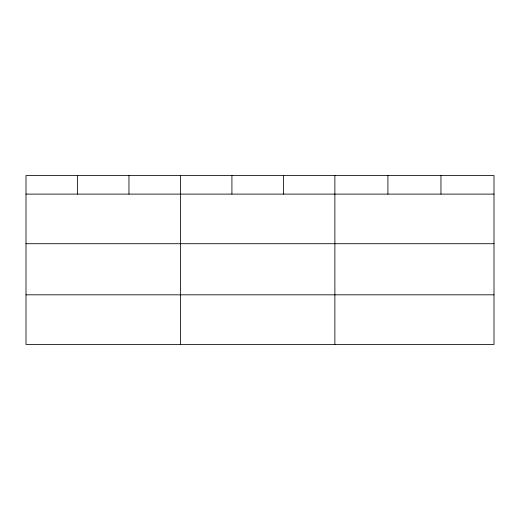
<?xml version="1.0" encoding="UTF-8"?>
<svg xmlns="http://www.w3.org/2000/svg" width="520" height="520" viewBox="0 0 520 520"><rect width="100%" height="100%" fill="white"/><g stroke="black" fill="none" stroke-linecap="round" stroke-linejoin="round"><path stroke-width="0.78" d="M494 243.711L494 175.578L26 175.578L26 344.422L494 344.422L494 243.711L26 243.711M26 194.109L494 194.109M26 294.82L494 294.82M440.96 175.578L440.96 194.109M387.92 175.578L387.92 194.109M334.88 175.578L334.88 344.422M283.4 175.578L283.4 194.109M231.92 175.578L231.92 194.109M180.44 175.578L180.44 344.422M128.96 175.578L128.96 194.109M77.48 175.578L77.48 194.109"/></g></svg>
